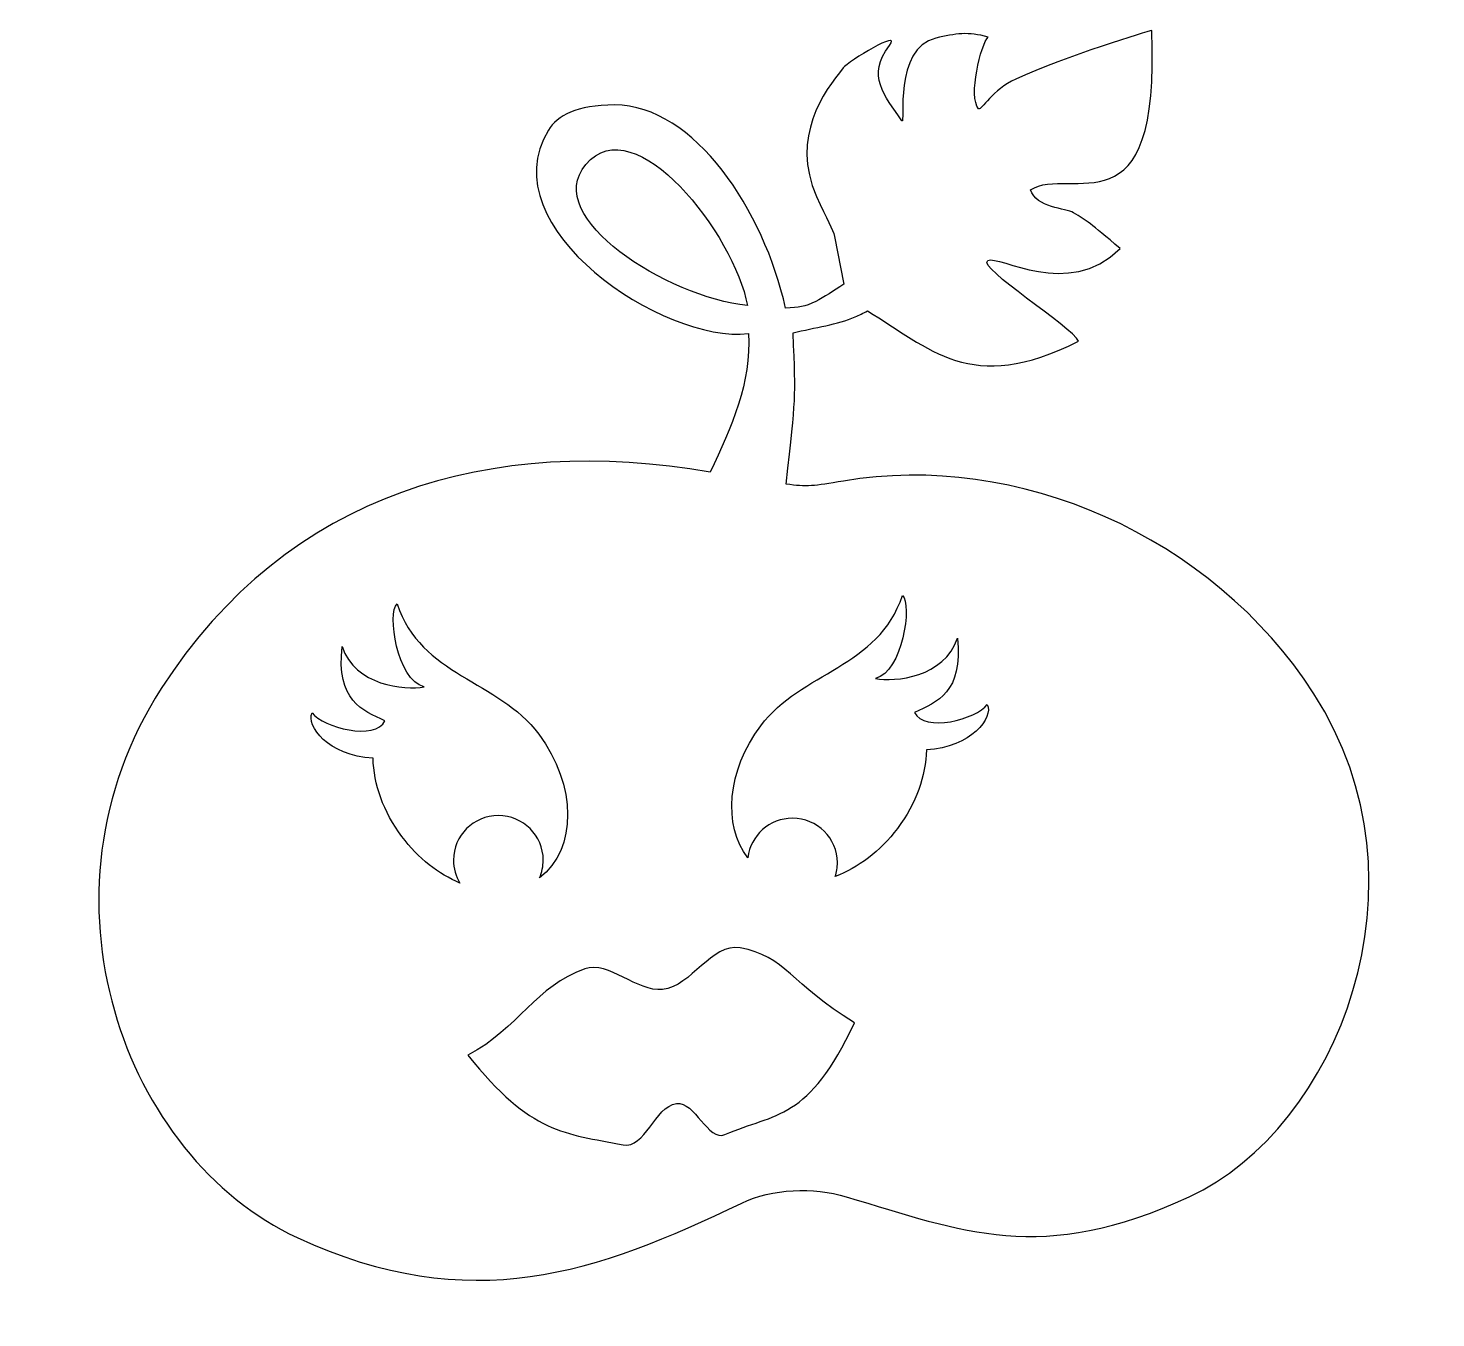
# Model space of a CAD drawing. Header units: inches. Extents: x -42.05 to -32.83, y 18.45 to 26.89.
import ezdxf

# ---------------------------------------------------------------- set-up
doc = ezdxf.new("R2010")
doc.units = ezdxf.units.IN
doc.header["$MEASUREMENT"] = 0
doc.layers.add('Layer 1', color=7, linetype='Continuous')

msp = doc.modelspace()

# ---------------------------------------------------------------- linework, layer by layer
at = {"layer": 'Layer 1', "color": 30}
for points, knots in [([(-34.447, 19.2401), (-35.4188, 18.7906), (-35.9285, 19.0135), (-36.6931, 19.2401), (-36.6931, 19.2401), (-36.909, 19.3041), (-37.1785, 19.2948), (-37.3774, 19.1992), (-37.3774, 19.1992), (-38.3255, 18.7434), (-39.152, 18.4474), (-40.2878, 18.9728), (-40.2878, 18.9728), (-41.4235, 19.4982), (-42.0504, 21.2136), (-41.1789, 22.5679), (-41.1789, 22.5679), (-40.3499, 23.8562), (-39.009, 24.2326), (-37.5844, 23.9854), (-37.5844, 23.9854), (-37.446, 24.2769), (-37.3119, 24.5752), (-37.3337, 24.8921), (-37.3337, 24.8921), (-37.8854, 24.8262), (-39.0311, 25.5855), (-38.6441, 26.2232), (-38.6441, 26.2232), (-38.585, 26.3206), (-38.4594, 26.3891), (-38.2103, 26.3891), (-38.2103, 26.3891), (-37.6851, 26.3891), (-37.2313, 25.6942), (-37.091, 25.0592), (-37.091, 25.0592), (-37.0015, 25.0646), (-36.9682, 25.0657), (-36.8928, 25.1034), (-36.8928, 25.1034), (-36.8388, 25.1304), (-36.7761, 25.1699), (-36.7097, 25.2162), (-36.7097, 25.2162), (-36.7097, 25.2162), (-36.7695, 25.528), (-36.7695, 25.528), (-36.7695, 25.528), (-36.7785, 25.575), (-36.8216, 25.6384), (-36.888, 25.7895), (-36.888, 25.7895), (-37.0602, 26.1817), (-36.8373, 26.4758), (-36.7139, 26.6315), (-36.7139, 26.6315), (-36.6793, 26.6753), (-36.3253, 26.8922), (-36.4108, 26.7787), (-36.4108, 26.7787), (-36.5614, 26.5785), (-36.4454, 26.4538), (-36.3287, 26.2861), (-36.3287, 26.2861), (-36.3064, 26.2541), (-36.3859, 26.7601), (-36.1078, 26.8264), (-36.1078, 26.8264), (-35.9755, 26.8579), (-35.8967, 26.8705), (-35.7635, 26.8337), (-35.7635, 26.8337), (-35.811, 26.7894), (-35.8967, 26.4421), (-35.8265, 26.3633), (-35.8265, 26.3633), (-35.8067, 26.3543), (-35.7363, 26.4893), (-35.5836, 26.5589), (-35.5836, 26.5589), (-35.2544, 26.7088), (-34.7156, 26.873), (-34.6934, 26.8761), (-34.6934, 26.8761), (-34.6319, 25.5172), (-35.2249, 26.0002), (-35.4869, 25.8336), (-35.4869, 25.8336), (-35.4494, 25.7166), (-35.2538, 25.7116), (-35.2059, 25.6837), (-35.2059, 25.6837), (-35.1159, 25.6313), (-35.0986, 25.6183), (-34.8997, 25.4487), (-34.8997, 25.4487), (-35.2431, 25.1104), (-35.6953, 25.4118), (-35.7662, 25.3704), (-35.7662, 25.3704), (-35.8403, 25.3272), (-35.2123, 24.9346), (-35.1725, 24.8421), (-35.1725, 24.8421), (-35.8802, 24.4854), (-36.1503, 24.7982), (-36.5543, 25.0406), (-36.5543, 25.0406), (-36.5814, 25.0263), (-36.6082, 25.0132), (-36.6345, 25.0014), (-36.6345, 25.0014), (-36.7483, 24.9507), (-36.9002, 24.9336), (-37.0411, 24.8961), (-37.0411, 24.8961), (-37.0222, 24.4293), (-37.0231, 24.5087), (-37.0864, 23.906), (-37.0864, 23.906), (-36.9515, 23.8884), (-36.9077, 23.8929), (-36.7111, 23.9265), (-36.7111, 23.9265), (-35.5791, 24.1204), (-34.3011, 23.5746), (-33.6309, 22.533), (-33.6309, 22.533), (-32.8326, 21.2925), (-33.4753, 19.6897), (-34.447, 19.2401)], [0, 0, 0, 0, 0.030303, 0.030303, 0.030303, 0.030303, 0.060606, 0.060606, 0.060606, 0.060606, 0.090909, 0.090909, 0.090909, 0.090909, 0.121212, 0.121212, 0.121212, 0.121212, 0.151515, 0.151515, 0.151515, 0.151515, 0.181818, 0.181818, 0.181818, 0.181818, 0.212121, 0.212121, 0.212121, 0.212121, 0.242424, 0.242424, 0.242424, 0.242424, 0.272727, 0.272727, 0.272727, 0.272727, 0.30303, 0.30303, 0.30303, 0.30303, 0.333333, 0.333333, 0.333333, 0.333333, 0.363636, 0.363636, 0.363636, 0.363636, 0.393939, 0.393939, 0.393939, 0.393939, 0.424242, 0.424242, 0.424242, 0.424242, 0.454545, 0.454545, 0.454545, 0.454545, 0.484848, 0.484848, 0.484848, 0.484848, 0.515152, 0.515152, 0.515152, 0.515152, 0.545455, 0.545455, 0.545455, 0.545455, 0.575758, 0.575758, 0.575758, 0.575758, 0.606061, 0.606061, 0.606061, 0.606061, 0.636364, 0.636364, 0.636364, 0.636364, 0.666667, 0.666667, 0.666667, 0.666667, 0.69697, 0.69697, 0.69697, 0.69697, 0.727273, 0.727273, 0.727273, 0.727273, 0.757576, 0.757576, 0.757576, 0.757576, 0.787879, 0.787879, 0.787879, 0.787879, 0.818182, 0.818182, 0.818182, 0.818182, 0.848485, 0.848485, 0.848485, 0.848485, 0.878788, 0.878788, 0.878788, 0.878788, 0.909091, 0.909091, 0.909091, 0.909091, 0.939394, 0.939394, 0.939394, 0.939394, 0.969697, 0.969697, 0.969697, 0.969697, 1, 1, 1, 1]), ([(-37.3404, 25.0758), (-37.4249, 25.5406), (-38.078, 26.38), (-38.3985, 25.9997), (-38.3985, 25.9997), (-38.6917, 25.6517), (-37.8657, 25.1307), (-37.3404, 25.0758)], [0, 0, 0, 0, 0.5, 0.5, 0.5, 0.5, 1, 1, 1, 1]), ([(-37.0452, 21.7187), (-36.8829, 21.7187), (-36.7513, 21.5885), (-36.7513, 21.4281), (-36.7513, 21.4281), (-36.7513, 21.3966), (-36.7563, 21.3663), (-36.7657, 21.3379), (-36.7657, 21.3379), (-36.6173, 21.3927), (-36.4716, 21.5005), (-36.3576, 21.6526), (-36.3576, 21.6526), (-36.2356, 21.8154), (-36.1725, 21.999), (-36.1686, 22.1659), (-36.1686, 22.1659), (-35.874, 22.1832), (-35.7273, 22.3785), (-35.7699, 22.4642), (-35.7699, 22.4642), (-35.8396, 22.3672), (-36.1858, 22.2769), (-36.2465, 22.4116), (-36.2465, 22.4116), (-36.0989, 22.4773), (-35.9271, 22.5436), (-35.9658, 22.8981), (-35.9658, 22.8981), (-36.0487, 22.6411), (-36.3753, 22.6101), (-36.5028, 22.6332), (-36.5028, 22.6332), (-36.3244, 22.6779), (-36.2608, 23.1202), (-36.3258, 23.1771), (-36.3258, 23.1771), (-36.4813, 22.7045), (-36.9883, 22.678), (-37.2535, 22.3241), (-37.2535, 22.3241), (-37.4736, 22.0304), (-37.5019, 21.6694), (-37.3374, 21.4604), (-37.3374, 21.4604), (-37.3211, 21.6057), (-37.1965, 21.7187), (-37.0452, 21.7187)], [0, 0, 0, 0, 0.083333, 0.083333, 0.083333, 0.083333, 0.166667, 0.166667, 0.166667, 0.166667, 0.25, 0.25, 0.25, 0.25, 0.333333, 0.333333, 0.333333, 0.333333, 0.416667, 0.416667, 0.416667, 0.416667, 0.5, 0.5, 0.5, 0.5, 0.583333, 0.583333, 0.583333, 0.583333, 0.666667, 0.666667, 0.666667, 0.666667, 0.75, 0.75, 0.75, 0.75, 0.833333, 0.833333, 0.833333, 0.833333, 0.916667, 0.916667, 0.916667, 0.916667, 1, 1, 1, 1]), ([(-38.9716, 21.7357), (-38.8092, 21.7357), (-38.6776, 21.6055), (-38.6776, 21.445), (-38.6776, 21.445), (-38.6776, 21.4038), (-38.6863, 21.3646), (-38.702, 21.329), (-38.702, 21.329), (-38.702, 21.329), (-38.7018, 21.3292), (-38.7018, 21.3292), (-38.7018, 21.3292), (-38.4544, 21.5146), (-38.4568, 21.9357), (-38.7071, 22.2697), (-38.7071, 22.2697), (-38.9723, 22.6236), (-39.4793, 22.65), (-39.6348, 23.1227), (-39.6348, 23.1227), (-39.6998, 23.0658), (-39.6362, 22.6234), (-39.4578, 22.5788), (-39.4578, 22.5788), (-39.5853, 22.5557), (-39.9119, 22.5867), (-39.9948, 22.8437), (-39.9948, 22.8437), (-40.0335, 22.4891), (-39.8617, 22.4228), (-39.7141, 22.3572), (-39.7141, 22.3572), (-39.7748, 22.2225), (-40.1209, 22.3128), (-40.1907, 22.4098), (-40.1907, 22.4098), (-40.2333, 22.3241), (-40.0866, 22.1288), (-39.792, 22.1114), (-39.792, 22.1114), (-39.7881, 21.9446), (-39.725, 21.761), (-39.603, 21.5982), (-39.603, 21.5982), (-39.4963, 21.4558), (-39.3616, 21.3522), (-39.2231, 21.2946), (-39.2231, 21.2946), (-39.25, 21.3385), (-39.2655, 21.39), (-39.2655, 21.445), (-39.2655, 21.445), (-39.2655, 21.6055), (-39.1339, 21.7357), (-38.9716, 21.7357)], [0, 0, 0, 0, 0.071429, 0.071429, 0.071429, 0.071429, 0.142857, 0.142857, 0.142857, 0.142857, 0.214286, 0.214286, 0.214286, 0.214286, 0.285714, 0.285714, 0.285714, 0.285714, 0.357143, 0.357143, 0.357143, 0.357143, 0.428571, 0.428571, 0.428571, 0.428571, 0.5, 0.5, 0.5, 0.5, 0.571429, 0.571429, 0.571429, 0.571429, 0.642857, 0.642857, 0.642857, 0.642857, 0.714286, 0.714286, 0.714286, 0.714286, 0.785714, 0.785714, 0.785714, 0.785714, 0.857143, 0.857143, 0.857143, 0.857143, 0.928571, 0.928571, 0.928571, 0.928571, 1, 1, 1, 1]), ([(-38.4057, 20.7323), (-38.2485, 20.7871), (-38.0615, 20.5788), (-37.896, 20.5972), (-37.896, 20.5972), (-37.7052, 20.6184), (-37.5775, 20.9021), (-37.3883, 20.8693), (-37.3883, 20.8693), (-37.0945, 20.8184), (-37.0538, 20.6341), (-36.6399, 20.3794), (-36.6399, 20.3794), (-36.9414, 19.7343), (-37.1531, 19.7926), (-37.4878, 19.6473), (-37.4878, 19.6473), (-37.5959, 19.6004), (-37.6878, 19.8674), (-37.8043, 19.8505), (-37.8043, 19.8505), (-37.9491, 19.8294), (-38.0116, 19.5518), (-38.1551, 19.5803), (-38.1551, 19.5803), (-38.5372, 19.6561), (-38.7556, 19.6478), (-39.1706, 20.1669), (-39.1706, 20.1669), (-38.8342, 20.3462), (-38.727, 20.6203), (-38.4057, 20.7323)], [0, 0, 0, 0, 0.125, 0.125, 0.125, 0.125, 0.25, 0.25, 0.25, 0.25, 0.375, 0.375, 0.375, 0.375, 0.5, 0.5, 0.5, 0.5, 0.625, 0.625, 0.625, 0.625, 0.75, 0.75, 0.75, 0.75, 0.875, 0.875, 0.875, 0.875, 1, 1, 1, 1])]:
    msp.add_open_spline(points, degree=3, knots=knots, dxfattribs=at)

doc.saveas('drawing.dxf')
